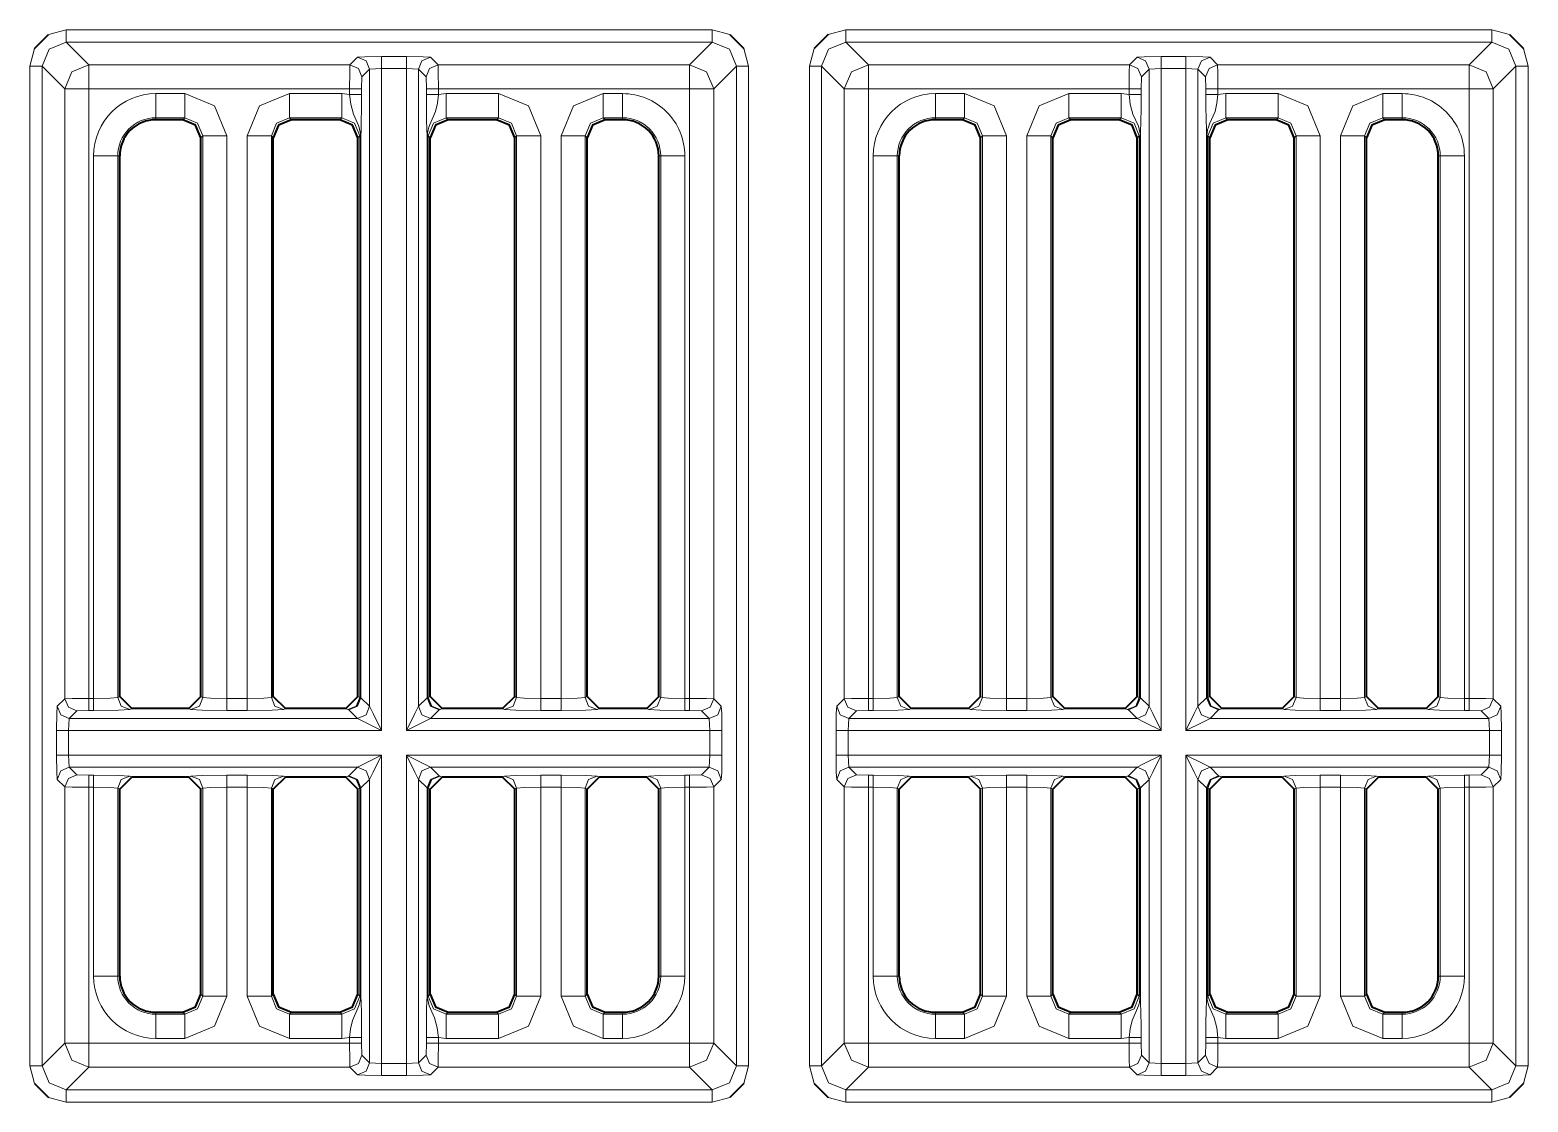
# Model space of a CAD drawing. Header units: millimetres. Extents: x 0 to 2941, y -405 to 1422.
# Drawn here: x 451.8 to 513.9, y 520.5 to 564.9 of the extents above; entities that cross this region are included whole.
import ezdxf

# ---------------------------------------------------------------- set-up
doc = ezdxf.new("R2010")
doc.units = ezdxf.units.MM
doc.layers.add('FINE', color=9, linetype='Continuous')
doc.layers.add('OUTLINE', color=7, linetype='Continuous')

msp = doc.modelspace()

# ---------------------------------------------------------------- linework, layer by layer
at = {"layer": 'FINE', "lineweight": 9}
for p, q in [((452.552, 564.739), (453.279, 564.927)), ((453.279, 564.927), (480.054, 564.927)), ((480.054, 564.927), (480.781, 564.739)), ((484.852, 564.739), (485.579, 564.927)), ((485.579, 564.927), (512.354, 564.927)), ((512.354, 564.927), (513.081, 564.739)), ((453.279, 564.427), (454.223, 563.484)), ((480.054, 564.427), (453.279, 564.427)), ((479.11, 563.484), (480.054, 564.427)), ((451.78, 563.428), (451.968, 564.155)), ((465.036, 563.484), (465.351, 563.799)), ((466.351, 563.824), (467.376, 563.824)), ((497.336, 563.484), (497.651, 563.799)), ((498.651, 563.824), (499.676, 563.824)), ((513.665, 564.155), (513.853, 563.428)), ((451.78, 522.003), (451.78, 563.428)), ((452.28, 563.428), (452.28, 522.003)), ((453.223, 562.484), (452.28, 563.428)), ((454.223, 563.484), (465.036, 563.484)), ((465.851, 563.299), (465.536, 562.984)), ((466.351, 563.325), (465.851, 563.299)), ((465.851, 563.299), (465.851, 536.901)), ((466.351, 535.901), (466.351, 563.325)), ((467.376, 563.325), (466.351, 563.325)), ((467.376, 563.325), (467.376, 535.901)), ((467.876, 563.299), (467.376, 563.325)), ((467.876, 536.901), (467.876, 563.299)), ((468.192, 562.984), (467.876, 563.299)), ((481.054, 563.428), (480.11, 562.484)), ((481.054, 522.003), (481.054, 563.428)), ((485.523, 562.484), (484.579, 563.428)), ((484.579, 563.428), (484.579, 522.003)), ((486.523, 563.484), (497.336, 563.484)), ((498.651, 563.325), (498.151, 563.299)), ((498.151, 563.299), (498.151, 536.901)), ((498.651, 535.901), (498.651, 563.325)), ((499.676, 563.325), (498.651, 563.325)), ((499.676, 563.325), (499.676, 535.901)), ((500.176, 563.299), (499.676, 563.325)), ((500.176, 536.901), (500.176, 563.299)), ((500.491, 562.984), (500.176, 563.299)), ((513.354, 563.428), (512.41, 562.484)), ((513.354, 522.003), (513.354, 563.428)), ((513.853, 563.428), (513.853, 522.003)), ((453.223, 537.216), (453.223, 562.484)), ((454.223, 562.484), (454.223, 537.229)), ((465.536, 562.984), (465.523, 562.484)), ((465.523, 562.484), (465.523, 562.258)), ((468.204, 562.484), (468.192, 562.984)), ((468.204, 562.258), (468.204, 562.484)), ((468.704, 562.484), (468.704, 562.258)), ((479.11, 562.484), (468.704, 562.484)), ((479.11, 537.229), (479.11, 562.484)), ((480.11, 562.484), (480.11, 537.216)), ((485.523, 537.216), (485.523, 562.484)), ((500.504, 562.484), (500.491, 562.984)), ((500.504, 562.258), (500.504, 562.484)), ((501.004, 562.484), (501.004, 562.258)), ((511.41, 562.484), (501.004, 562.484)), ((511.41, 537.229), (511.41, 562.484)), ((512.41, 562.484), (512.41, 537.216)), ((456.998, 562.289), (458.196, 562.289)), ((462.531, 562.289), (464.696, 562.289)), ((464.696, 562.289), (465.023, 562.258)), ((468.704, 562.258), (469.031, 562.289)), ((469.031, 562.289), (471.196, 562.289)), ((475.531, 562.289), (476.335, 562.289)), ((489.299, 562.289), (490.496, 562.289)), ((494.831, 562.289), (496.996, 562.289)), ((496.996, 562.289), (497.323, 562.258)), ((501.004, 562.258), (501.331, 562.289)), ((501.331, 562.289), (503.496, 562.289)), ((507.831, 562.289), (508.635, 562.289)), ((458.196, 561.29), (456.998, 561.29)), ((456.998, 561.29), (456.998, 561.209)), ((458.115, 561.209), (458.196, 561.29)), ((462.531, 561.29), (462.612, 561.209)), ((464.696, 561.29), (462.531, 561.29)), ((464.615, 561.209), (464.696, 561.29)), ((469.031, 561.29), (469.113, 561.209)), ((471.196, 561.29), (469.031, 561.29)), ((471.115, 561.209), (471.196, 561.29)), ((475.531, 561.29), (475.613, 561.209)), ((476.335, 561.29), (475.531, 561.29)), ((476.335, 561.209), (476.335, 561.29)), ((490.496, 561.29), (489.299, 561.29)), ((489.299, 561.29), (489.299, 561.209)), ((490.415, 561.209), (490.496, 561.29)), ((496.996, 561.29), (494.831, 561.29)), ((494.831, 561.29), (494.913, 561.209)), ((496.915, 561.209), (496.996, 561.29)), ((503.496, 561.29), (501.331, 561.29)), ((501.331, 561.29), (501.412, 561.209)), ((503.415, 561.209), (503.496, 561.29)), ((508.635, 561.29), (507.831, 561.29)), ((507.831, 561.29), (507.913, 561.209)), ((508.635, 561.209), (508.635, 561.29)), ((458.945, 560.541), (458.864, 560.46)), ((458.945, 537.266), (458.945, 560.541)), ((460.784, 537.229), (460.784, 560.541)), ((461.864, 560.46), (461.782, 560.541)), ((465.445, 560.541), (465.364, 560.46)), ((465.445, 537.266), (465.445, 560.541)), ((465.477, 537.258), (465.477, 560.541)), ((468.233, 537.258), (468.233, 560.541)), ((468.25, 560.541), (468.25, 537.258)), ((468.282, 560.541), (468.282, 537.266)), ((468.364, 560.46), (468.282, 560.541)), ((471.945, 560.541), (471.864, 560.46)), ((471.945, 537.266), (471.945, 560.541)), ((472.943, 560.541), (472.943, 537.229)), ((473.784, 537.229), (473.784, 560.541)), ((474.782, 560.541), (474.782, 537.266)), ((474.864, 560.46), (474.782, 560.541)), ((491.245, 560.541), (491.164, 560.46)), ((491.245, 537.266), (491.245, 560.541)), ((493.084, 537.229), (493.084, 560.541)), ((494.163, 560.46), (494.082, 560.541)), ((497.745, 560.541), (497.664, 560.46)), ((497.745, 537.266), (497.745, 560.541)), ((497.777, 537.258), (497.777, 560.541)), ((497.794, 560.541), (497.794, 537.258)), ((500.534, 537.258), (500.534, 560.541)), ((500.55, 560.541), (500.55, 537.258)), ((500.582, 560.541), (500.582, 537.266)), ((500.663, 560.46), (500.582, 560.541)), ((504.245, 560.541), (504.164, 560.46)), ((504.245, 537.266), (504.245, 560.541)), ((505.244, 560.541), (505.244, 537.229)), ((506.084, 537.229), (506.084, 560.541)), ((507.082, 560.541), (507.082, 537.266)), ((507.164, 560.46), (507.082, 560.541)), ((455.498, 559.708), (455.417, 559.708)), ((478.915, 559.708), (478.915, 537.229)), ((487.799, 559.708), (487.717, 559.708)), ((510.216, 559.708), (510.135, 559.708)), ((510.216, 537.266), (510.216, 559.708)), ((511.215, 559.708), (511.215, 537.229)), ((452.908, 536.901), (453.223, 537.216)), ((458.864, 537.307), (458.945, 537.266)), ((465.364, 537.307), (465.445, 537.266)), ((465.445, 537.266), (465.477, 537.258)), ((467.876, 536.901), (468.233, 537.258)), ((468.25, 537.258), (468.282, 537.266)), ((468.282, 537.266), (468.364, 537.307)), ((471.864, 537.307), (471.945, 537.266)), ((472.943, 537.229), (473.784, 537.229)), ((474.782, 537.266), (474.864, 537.307)), ((478.915, 537.229), (479.11, 537.229)), ((480.11, 537.216), (480.425, 536.901)), ((485.208, 536.901), (485.523, 537.216)), ((491.164, 537.307), (491.245, 537.266)), ((497.664, 537.307), (497.745, 537.266)), ((497.745, 537.266), (497.777, 537.258)), ((497.794, 537.258), (498.151, 536.901)), ((500.176, 536.901), (500.534, 537.258)), ((500.55, 537.258), (500.582, 537.266)), ((500.582, 537.266), (500.663, 537.307)), ((504.164, 537.307), (504.245, 537.266)), ((505.244, 537.229), (506.084, 537.229)), ((507.082, 537.266), (507.164, 537.307)), ((510.135, 537.307), (510.216, 537.266)), ((511.215, 537.229), (511.41, 537.229)), ((453.408, 536.401), (453.382, 535.901)), ((453.723, 536.716), (453.408, 536.401)), ((454.223, 536.729), (453.723, 536.716)), ((454.419, 536.729), (454.223, 536.729)), ((455.999, 536.807), (455.916, 536.766)), ((458.446, 536.766), (458.364, 536.807)), ((460.784, 536.729), (459.943, 536.729)), ((462.364, 536.807), (462.282, 536.766)), ((464.946, 536.766), (464.863, 536.807)), ((464.994, 536.758), (464.946, 536.766)), ((468.782, 536.766), (468.733, 536.758)), ((468.864, 536.807), (468.782, 536.766)), ((471.446, 536.766), (471.364, 536.807)), ((473.784, 536.729), (472.943, 536.729)), ((475.364, 536.807), (475.282, 536.766)), ((477.417, 536.766), (477.335, 536.807)), ((479.11, 536.729), (478.915, 536.729)), ((479.61, 536.716), (479.11, 536.729)), ((479.951, 535.901), (479.925, 536.401)), ((485.708, 536.401), (485.682, 535.901)), ((486.023, 536.716), (485.708, 536.401)), ((485.708, 536.401), (497.651, 536.401)), ((488.298, 536.807), (488.216, 536.766)), ((490.746, 536.766), (490.663, 536.807)), ((493.084, 536.729), (492.244, 536.729)), ((497.245, 536.766), (497.164, 536.807)), ((497.294, 536.758), (497.245, 536.766)), ((497.651, 536.401), (497.294, 536.758)), ((501.081, 536.766), (501.033, 536.758)), ((501.164, 536.807), (501.081, 536.766)), ((503.746, 536.766), (503.664, 536.807)), ((506.084, 536.729), (505.244, 536.729)), ((507.664, 536.807), (507.581, 536.766)), ((509.717, 536.766), (509.635, 536.807)), ((511.41, 536.729), (511.215, 536.729)), ((511.91, 536.716), (511.41, 536.729)), ((512.251, 535.901), (512.225, 536.401)), ((452.883, 534.875), (452.883, 535.901)), ((453.382, 535.901), (453.382, 534.875)), ((466.351, 535.901), (453.382, 535.901)), ((480.451, 535.901), (480.451, 534.875)), ((498.651, 535.901), (485.682, 535.901)), ((485.682, 535.901), (485.682, 534.875)), ((512.251, 535.901), (499.676, 535.901)), ((512.251, 534.875), (512.251, 535.901)), ((512.751, 535.901), (512.751, 534.875)), ((453.382, 534.875), (466.351, 534.875)), ((453.382, 534.875), (453.408, 534.375)), ((466.351, 522.106), (466.351, 534.875)), ((467.376, 534.875), (479.951, 534.875)), ((479.925, 534.375), (479.951, 534.875)), ((485.682, 534.875), (498.651, 534.875)), ((485.682, 534.875), (485.708, 534.375)), ((498.651, 522.106), (498.651, 534.875)), ((499.676, 534.875), (512.251, 534.875)), ((499.676, 534.875), (499.676, 522.106)), ((512.225, 534.375), (512.251, 534.875)), ((453.408, 534.375), (453.723, 534.06)), ((465.351, 534.375), (453.408, 534.375)), ((453.723, 534.06), (454.223, 534.047)), ((454.223, 534.047), (454.419, 534.047)), ((455.916, 534.01), (455.999, 533.969)), ((458.364, 533.969), (458.446, 534.01)), ((459.943, 534.047), (460.784, 534.047)), ((462.282, 534.01), (462.364, 533.969)), ((464.863, 533.969), (464.946, 534.01)), ((465.851, 533.875), (465.851, 522.132)), ((468.233, 533.518), (467.876, 533.875)), ((467.876, 522.132), (467.876, 533.875)), ((468.376, 534.375), (468.733, 534.018)), ((468.733, 534.018), (468.782, 534.01)), ((468.782, 534.01), (468.864, 533.969)), ((471.364, 533.969), (471.446, 534.01)), ((472.943, 534.047), (473.784, 534.047)), ((475.282, 534.01), (475.364, 533.969)), ((477.335, 533.969), (477.417, 534.01)), ((478.915, 534.047), (479.11, 534.047)), ((479.11, 534.047), (479.61, 534.06)), ((485.523, 533.56), (485.208, 533.875)), ((485.708, 534.375), (486.023, 534.06)), ((497.651, 534.375), (485.708, 534.375)), ((486.023, 534.06), (486.523, 534.047)), ((486.523, 534.047), (486.719, 534.047)), ((488.216, 534.01), (488.298, 533.969)), ((490.663, 533.969), (490.746, 534.01)), ((494.581, 534.01), (494.664, 533.969)), ((497.164, 533.969), (497.245, 534.01)), ((497.245, 534.01), (497.294, 534.018)), ((497.294, 534.018), (497.651, 534.375)), ((498.151, 533.875), (497.794, 533.518)), ((498.151, 533.875), (498.151, 522.132)), ((500.534, 533.518), (500.176, 533.875)), ((500.176, 522.132), (500.176, 533.875)), ((500.676, 534.375), (501.033, 534.018)), ((501.033, 534.018), (501.081, 534.01)), ((501.081, 534.01), (501.164, 533.969)), ((503.664, 533.969), (503.746, 534.01)), ((505.244, 534.047), (506.084, 534.047)), ((507.581, 534.01), (507.664, 533.969)), ((509.635, 533.969), (509.717, 534.01)), ((511.215, 534.047), (511.41, 534.047)), ((511.41, 534.047), (511.91, 534.06)), ((512.725, 533.875), (512.41, 533.56)), ((454.419, 533.548), (454.223, 533.548)), ((454.223, 533.548), (454.223, 522.947)), ((454.419, 525.722), (454.419, 533.548)), ((455.498, 533.47), (455.417, 533.51)), ((455.417, 533.51), (455.417, 525.722)), ((459.943, 533.548), (459.943, 524.89)), ((460.784, 533.548), (459.943, 533.548)), ((460.784, 524.89), (460.784, 533.548)), ((461.864, 533.47), (461.782, 533.51)), ((461.782, 533.51), (461.782, 524.89)), ((465.445, 533.51), (465.364, 533.47)), ((465.477, 533.518), (465.445, 533.51)), ((465.445, 524.89), (465.445, 533.51)), ((465.477, 524.89), (465.477, 533.518)), ((468.233, 524.89), (468.233, 533.518)), ((468.25, 533.518), (468.25, 524.89)), ((468.282, 533.51), (468.25, 533.518)), ((468.364, 533.47), (468.282, 533.51)), ((468.282, 533.51), (468.282, 524.89)), ((471.945, 533.51), (471.864, 533.47)), ((471.945, 524.89), (471.945, 533.51)), ((472.943, 533.548), (472.943, 524.89)), ((474.864, 533.47), (474.782, 533.51)), ((474.782, 533.51), (474.782, 524.89)), ((478.915, 533.548), (478.915, 525.722)), ((479.11, 533.548), (478.915, 533.548)), ((479.11, 522.947), (479.11, 533.548)), ((485.523, 522.947), (485.523, 533.56)), ((487.799, 533.47), (487.717, 533.51)), ((487.717, 533.51), (487.717, 525.722)), ((491.245, 533.51), (491.164, 533.47)), ((491.245, 524.89), (491.245, 533.51)), ((493.084, 524.89), (493.084, 533.548)), ((494.163, 533.47), (494.082, 533.51)), ((494.082, 533.51), (494.082, 524.89)), ((497.745, 533.51), (497.664, 533.47)), ((497.777, 533.518), (497.745, 533.51)), ((497.745, 524.89), (497.745, 533.51)), ((497.777, 524.89), (497.777, 533.518)), ((497.794, 533.518), (497.794, 524.89)), ((500.534, 524.89), (500.534, 533.518)), ((500.55, 533.518), (500.55, 524.89)), ((500.582, 533.51), (500.55, 533.518)), ((500.663, 533.47), (500.582, 533.51)), ((500.582, 533.51), (500.582, 524.89)), ((504.245, 533.51), (504.164, 533.47)), ((504.245, 524.89), (504.245, 533.51)), ((505.244, 533.548), (505.244, 524.89)), ((507.164, 533.47), (507.082, 533.51)), ((507.082, 533.51), (507.082, 524.89)), ((510.216, 533.51), (510.135, 533.47)), ((510.216, 525.722), (510.216, 533.51)), ((512.41, 533.56), (512.41, 522.947)), ((455.417, 525.722), (455.498, 525.722)), ((477.835, 525.722), (477.916, 525.722)), ((487.717, 525.722), (487.799, 525.722)), ((510.135, 525.722), (510.216, 525.722)), ((458.864, 524.971), (458.945, 524.89)), ((461.782, 524.89), (461.864, 524.971)), ((465.364, 524.971), (465.445, 524.89)), ((468.282, 524.89), (468.364, 524.971)), ((471.864, 524.971), (471.945, 524.89)), ((474.782, 524.89), (474.864, 524.971)), ((491.164, 524.971), (491.245, 524.89)), ((494.082, 524.89), (494.163, 524.971)), ((497.664, 524.971), (497.745, 524.89)), ((500.582, 524.89), (500.663, 524.971)), ((504.164, 524.971), (504.245, 524.89)), ((507.082, 524.89), (507.164, 524.971)), ((456.998, 524.222), (456.998, 524.141)), ((456.998, 524.141), (458.196, 524.141)), ((458.196, 524.141), (458.115, 524.222)), ((462.612, 524.222), (462.531, 524.141)), ((462.531, 524.141), (464.696, 524.141)), ((464.696, 524.141), (464.615, 524.222)), ((469.113, 524.222), (469.031, 524.141)), ((469.031, 524.141), (471.196, 524.141)), ((471.196, 524.141), (471.115, 524.222)), ((475.613, 524.222), (475.531, 524.141)), ((475.531, 524.141), (476.335, 524.141)), ((476.335, 524.141), (476.335, 524.222)), ((489.299, 524.222), (489.299, 524.141)), ((489.299, 524.141), (490.496, 524.141)), ((490.496, 524.141), (490.415, 524.222)), ((494.913, 524.222), (494.831, 524.141)), ((494.831, 524.141), (496.996, 524.141)), ((496.996, 524.141), (496.915, 524.222)), ((501.412, 524.222), (501.331, 524.141)), ((501.331, 524.141), (503.496, 524.141)), ((503.496, 524.141), (503.415, 524.222)), ((507.913, 524.222), (507.831, 524.141)), ((507.831, 524.141), (508.635, 524.141)), ((508.635, 524.141), (508.635, 524.222)), ((452.28, 522.003), (453.223, 522.947)), ((454.223, 522.947), (465.023, 522.947)), ((458.196, 523.142), (456.998, 523.142)), ((464.696, 523.142), (462.531, 523.142)), ((465.023, 523.173), (464.696, 523.142)), ((465.023, 522.947), (465.023, 523.173)), ((465.523, 523.173), (465.523, 522.947)), ((465.523, 522.947), (465.536, 522.447)), ((468.204, 522.947), (468.204, 523.173)), ((468.704, 523.173), (468.704, 522.947)), ((469.031, 523.142), (468.704, 523.173)), ((468.704, 522.947), (479.11, 522.947)), ((471.196, 523.142), (469.031, 523.142)), ((476.335, 523.142), (475.531, 523.142)), ((480.11, 522.947), (481.054, 522.003)), ((484.579, 522.003), (485.523, 522.947)), ((486.523, 522.947), (497.323, 522.947)), ((490.496, 523.142), (489.299, 523.142)), ((496.996, 523.142), (494.831, 523.142)), ((497.323, 523.173), (496.996, 523.142)), ((497.323, 522.947), (497.323, 523.173)), ((497.823, 523.173), (497.823, 522.947)), ((497.823, 522.947), (497.835, 522.447)), ((500.491, 522.447), (500.504, 522.947)), ((500.504, 522.947), (500.504, 523.173)), ((501.331, 523.142), (501.004, 523.173)), ((503.496, 523.142), (501.331, 523.142)), ((508.635, 523.142), (507.831, 523.142)), ((512.41, 522.947), (513.354, 522.003)), ((465.536, 522.447), (465.851, 522.132)), ((465.851, 522.132), (466.351, 522.106)), ((466.351, 522.106), (467.376, 522.106)), ((467.376, 522.106), (467.876, 522.132)), ((497.835, 522.447), (498.151, 522.132)), ((498.151, 522.132), (498.651, 522.106)), ((498.651, 522.106), (499.676, 522.106)), ((499.676, 522.106), (500.176, 522.132)), ((500.176, 522.132), (500.491, 522.447)), ((451.968, 521.276), (451.78, 522.003)), ((454.223, 521.947), (453.279, 521.003)), ((465.036, 521.947), (454.223, 521.947)), ((465.351, 521.632), (465.036, 521.947)), ((467.376, 521.606), (466.351, 521.606)), ((484.268, 521.276), (484.08, 522.003)), ((497.651, 521.632), (497.336, 521.947)), ((499.676, 521.606), (498.651, 521.606)), ((500.991, 521.947), (500.676, 521.632)), ((511.41, 521.947), (500.991, 521.947)), ((512.354, 521.003), (511.41, 521.947)), ((513.853, 522.003), (513.665, 521.276)), ((453.279, 521.003), (480.054, 521.003)), ((485.579, 521.003), (512.354, 521.003)), ((453.279, 520.504), (452.552, 520.691)), ((480.054, 520.504), (453.279, 520.504)), ((480.781, 520.691), (480.054, 520.504)), ((485.579, 520.504), (484.852, 520.691)), ((512.354, 520.504), (485.579, 520.504)), ((513.081, 520.691), (512.354, 520.504))]:
    msp.add_line(p, q, dxfattribs=at)
for points in [[(453.279, 564.427), (453.279, 564.578), (453.279, 564.927)], [(480.054, 564.427), (480.054, 564.578), (480.054, 564.927)], [(485.579, 564.427), (485.579, 564.578), (485.579, 564.927)], [(512.354, 564.427), (512.354, 564.578), (512.354, 564.927)], [(453.279, 564.427), (452.572, 564.135), (452.28, 563.428)], [(481.054, 563.428), (480.761, 564.135), (480.054, 564.427)], [(485.579, 564.427), (484.872, 564.135), (484.579, 563.428)], [(500.676, 563.799), (500.991, 563.484), (511.41, 563.484), (512.354, 564.427), (485.579, 564.427), (486.523, 563.484)], [(513.354, 563.428), (513.061, 564.135), (512.354, 564.427)], [(465.351, 563.799), (465.653, 563.817), (466.351, 563.824)], [(465.851, 563.299), (465.704, 563.652), (465.351, 563.799)], [(466.351, 563.325), (466.351, 563.673), (466.351, 563.824)], [(467.376, 563.325), (467.376, 563.673), (467.376, 563.824)], [(467.376, 563.824), (468.074, 563.817), (468.376, 563.799)], [(467.876, 563.299), (468.023, 563.652), (468.376, 563.799)], [(468.376, 563.799), (468.691, 563.484), (479.11, 563.484)], [(481.366, 564.155), (481.553, 563.428), (481.553, 522.003), (481.366, 521.276)], [(484.08, 522.003), (484.08, 563.428), (484.268, 564.155)], [(497.651, 563.799), (497.953, 563.817), (498.651, 563.824)], [(498.151, 563.299), (498.004, 563.652), (497.651, 563.799)], [(498.651, 563.325), (498.651, 563.673), (498.651, 563.824)], [(499.676, 563.325), (499.676, 563.673), (499.676, 563.824)], [(499.676, 563.824), (500.374, 563.817), (500.676, 563.799)], [(500.176, 563.299), (500.323, 563.652), (500.676, 563.799)], [(451.78, 563.428), (452.129, 563.428), (452.28, 563.428)], [(453.223, 562.484), (453.516, 563.191), (454.223, 563.484)], [(454.223, 563.484), (454.223, 563.182), (454.223, 562.484)], [(465.023, 562.484), (465.027, 563.182), (465.036, 563.484)], [(465.536, 562.984), (465.389, 563.337), (465.036, 563.484)], [(468.192, 562.984), (468.338, 563.337), (468.691, 563.484)], [(468.691, 563.484), (468.7, 563.182), (468.704, 562.484)], [(479.11, 563.484), (479.11, 563.182), (479.11, 562.484)], [(479.11, 563.484), (479.817, 563.191), (480.11, 562.484)], [(481.054, 563.428), (481.205, 563.428), (481.553, 563.428)], [(484.08, 563.428), (484.429, 563.428), (484.579, 563.428)], [(485.523, 562.484), (485.816, 563.191), (486.523, 563.484)], [(486.523, 563.484), (486.523, 563.182), (486.523, 562.484)], [(497.323, 562.484), (497.327, 563.182), (497.336, 563.484)], [(497.835, 562.984), (497.689, 563.337), (497.336, 563.484)], [(498.151, 563.299), (497.835, 562.984), (497.823, 562.484), (497.823, 562.258)], [(500.491, 562.984), (500.638, 563.337), (500.991, 563.484)], [(500.991, 563.484), (501, 563.182), (501.004, 562.484)], [(511.41, 563.484), (511.41, 563.182), (511.41, 562.484)], [(511.41, 563.484), (512.117, 563.191), (512.41, 562.484)], [(513.354, 563.428), (513.504, 563.428), (513.853, 563.428)], [(453.223, 562.484), (453.525, 562.484), (454.223, 562.484)], [(465.023, 562.258), (465.023, 562.484), (454.223, 562.484)], [(465.523, 562.484), (465.372, 562.484), (465.023, 562.484)], [(468.204, 562.484), (468.355, 562.484), (468.704, 562.484)], [(479.11, 562.484), (479.808, 562.484), (480.11, 562.484)], [(485.523, 562.484), (485.825, 562.484), (486.523, 562.484)], [(497.323, 562.258), (497.323, 562.484), (486.523, 562.484), (486.523, 537.229)], [(497.823, 562.484), (497.672, 562.484), (497.323, 562.484)], [(500.504, 562.484), (500.655, 562.484), (501.004, 562.484)], [(511.41, 562.484), (512.108, 562.484), (512.41, 562.484)], [(456.998, 562.289), (456.998, 561.6), (456.998, 561.29)], [(458.196, 562.289), (458.196, 561.6), (458.196, 561.29)], [(458.196, 562.289), (459.432, 561.777), (459.943, 560.541)], [(460.784, 560.541), (461.295, 561.777), (462.531, 562.289)], [(462.531, 562.289), (462.531, 561.6), (462.531, 561.29)], [(464.696, 562.289), (464.696, 561.6), (464.696, 561.29)], [(465.523, 562.258), (465.372, 562.258), (465.023, 562.258)], [(465.477, 560.541), (465.475, 560.611), (465.466, 560.698), (465.406, 560.937), (465.184, 561.437), (465.073, 561.851), (465.023, 562.258)], [(465.523, 562.258), (465.52, 561.666), (465.51, 561.118), (465.497, 560.71), (465.494, 560.602), (465.494, 560.568), (465.494, 560.541)], [(468.204, 562.258), (468.355, 562.258), (468.704, 562.258)], [(468.233, 560.541), (468.233, 560.554), (468.233, 560.581), (468.232, 560.64), (468.23, 560.689), (468.228, 560.763), (468.214, 561.257), (468.207, 561.727), (468.204, 562.258)], [(468.704, 562.258), (468.661, 561.894), (468.583, 561.551), (468.358, 561.033), (468.307, 560.896), (468.278, 560.789), (468.255, 560.644), (468.251, 560.574), (468.25, 560.541)], [(469.031, 562.289), (469.031, 561.6), (469.031, 561.29)], [(471.196, 562.289), (471.196, 561.6), (471.196, 561.29)], [(471.196, 562.289), (472.432, 561.777), (472.943, 560.541)], [(473.784, 560.541), (474.295, 561.777), (475.531, 562.289)], [(475.531, 561.29), (475.531, 561.6), (475.531, 562.289)], [(476.335, 561.29), (476.335, 561.6), (476.335, 562.289)], [(489.299, 561.29), (489.299, 561.6), (489.299, 562.289)], [(490.496, 562.289), (490.496, 561.6), (490.496, 561.29)], [(490.496, 562.289), (491.732, 561.777), (492.244, 560.541)], [(493.084, 560.541), (493.595, 561.777), (494.831, 562.289)], [(494.831, 561.29), (494.831, 561.6), (494.831, 562.289)], [(496.996, 561.29), (496.996, 561.6), (496.996, 562.289)], [(497.823, 562.258), (497.672, 562.258), (497.323, 562.258)], [(497.777, 560.541), (497.775, 560.611), (497.766, 560.698), (497.706, 560.937), (497.484, 561.437), (497.373, 561.851), (497.323, 562.258)], [(497.823, 562.258), (497.82, 561.666), (497.811, 561.118), (497.798, 560.71), (497.794, 560.602), (497.794, 560.568), (497.794, 560.541)], [(500.504, 562.258), (500.655, 562.258), (501.004, 562.258)], [(500.534, 560.541), (500.534, 560.554), (500.533, 560.581), (500.532, 560.64), (500.53, 560.689), (500.528, 560.763), (500.513, 561.257), (500.507, 561.727), (500.504, 562.258)], [(501.004, 562.258), (500.961, 561.894), (500.883, 561.551), (500.658, 561.033), (500.607, 560.896), (500.578, 560.789), (500.555, 560.644), (500.551, 560.574), (500.55, 560.541)], [(501.331, 561.29), (501.331, 561.6), (501.331, 562.289)], [(503.496, 561.29), (503.496, 561.6), (503.496, 562.289)], [(503.496, 562.289), (504.732, 561.777), (505.244, 560.541)], [(506.084, 560.541), (506.595, 561.777), (507.831, 562.289)], [(507.831, 561.29), (507.831, 561.6), (507.831, 562.289)], [(508.635, 561.29), (508.635, 561.6), (508.635, 562.289)], [(458.945, 560.541), (458.727, 561.072), (458.196, 561.29)], [(462.531, 561.29), (462, 561.072), (461.782, 560.541)], [(465.445, 560.541), (465.227, 561.072), (464.696, 561.29)], [(469.031, 561.29), (468.5, 561.072), (468.282, 560.541)], [(471.945, 560.541), (471.727, 561.072), (471.196, 561.29)], [(475.531, 561.29), (475, 561.072), (474.782, 560.541)], [(491.245, 560.541), (491.027, 561.072), (490.496, 561.29)], [(494.831, 561.29), (494.3, 561.072), (494.082, 560.541)], [(497.745, 560.541), (497.527, 561.072), (496.996, 561.29)], [(501.331, 561.29), (500.8, 561.072), (500.582, 560.541)], [(504.245, 560.541), (504.027, 561.072), (503.496, 561.29)], [(507.831, 561.29), (507.3, 561.072), (507.082, 560.541)], [(459.943, 560.541), (459.255, 560.541), (458.945, 560.541)], [(459.943, 560.541), (459.943, 537.229), (460.784, 537.229)], [(461.782, 560.541), (461.472, 560.541), (460.784, 560.541)], [(461.782, 560.541), (461.782, 537.266), (461.864, 537.307)], [(465.477, 560.541), (465.456, 560.541), (465.445, 560.541)], [(465.494, 560.541), (465.489, 560.541), (465.477, 560.541)], [(465.494, 560.541), (465.494, 537.258), (465.851, 536.901)], [(468.233, 560.541), (468.238, 560.541), (468.25, 560.541)], [(468.282, 560.541), (468.271, 560.541), (468.25, 560.541)], [(472.943, 560.541), (472.255, 560.541), (471.945, 560.541)], [(474.782, 560.541), (474.472, 560.541), (473.784, 560.541)], [(492.244, 560.541), (491.555, 560.541), (491.245, 560.541)], [(492.244, 560.541), (492.244, 537.229), (493.084, 537.229)], [(494.082, 560.541), (493.772, 560.541), (493.084, 560.541)], [(494.082, 560.541), (494.082, 537.266), (494.163, 537.307)], [(497.777, 560.541), (497.756, 560.541), (497.745, 560.541)], [(497.794, 560.541), (497.789, 560.541), (497.777, 560.541)], [(500.534, 560.541), (500.538, 560.541), (500.55, 560.541)], [(500.582, 560.541), (500.572, 560.541), (500.55, 560.541)], [(505.244, 560.541), (504.555, 560.541), (504.245, 560.541)], [(506.084, 560.541), (506.772, 560.541), (507.082, 560.541)], [(454.223, 537.229), (454.419, 537.229), (454.419, 559.708)], [(455.417, 559.708), (455.107, 559.708), (454.419, 559.708)], [(455.417, 559.708), (455.417, 537.266), (455.498, 537.307)], [(477.835, 537.307), (477.916, 537.266), (477.916, 559.708), (477.835, 559.708)], [(477.916, 559.708), (478.226, 559.708), (478.915, 559.708)], [(486.523, 537.229), (486.719, 537.229), (486.719, 559.708)], [(487.717, 559.708), (487.407, 559.708), (486.719, 559.708)], [(487.717, 559.708), (487.717, 537.266), (487.799, 537.307)], [(510.216, 559.708), (510.526, 559.708), (511.215, 559.708)], [(453.223, 537.216), (453.525, 537.225), (454.223, 537.229)], [(453.723, 536.716), (453.37, 536.863), (453.223, 537.216)], [(454.223, 536.729), (454.223, 536.88), (454.223, 537.229)], [(454.419, 537.229), (455.107, 537.239), (455.417, 537.266)], [(454.419, 536.729), (454.419, 536.88), (454.419, 537.229)], [(455.916, 536.766), (455.564, 536.913), (455.417, 537.266)], [(458.446, 536.766), (458.798, 536.913), (458.945, 537.266)], [(458.945, 537.266), (459.255, 537.239), (459.943, 537.229)], [(459.943, 536.729), (459.943, 536.88), (459.943, 537.229)], [(460.784, 537.229), (461.472, 537.239), (461.782, 537.266)], [(460.784, 536.729), (460.784, 536.88), (460.784, 537.229)], [(462.282, 536.766), (461.929, 536.913), (461.782, 537.266)], [(464.946, 536.766), (465.298, 536.913), (465.445, 537.266)], [(464.994, 536.758), (465.347, 536.905), (465.494, 537.258)], [(464.994, 536.758), (465.334, 536.906), (465.477, 537.258)], [(465.477, 537.258), (465.489, 537.258), (465.494, 537.258)], [(468.233, 537.258), (468.38, 536.905), (468.733, 536.758)], [(468.233, 537.258), (468.238, 537.258), (468.25, 537.258)], [(468.25, 537.258), (468.393, 536.906), (468.733, 536.758)], [(468.282, 537.266), (468.429, 536.913), (468.782, 536.766)], [(471.446, 536.766), (471.798, 536.913), (471.945, 537.266)], [(471.945, 537.266), (472.255, 537.239), (472.943, 537.229)], [(472.943, 536.729), (472.943, 536.88), (472.943, 537.229)], [(473.784, 537.229), (474.472, 537.239), (474.782, 537.266)], [(473.784, 536.729), (473.784, 536.88), (473.784, 537.229)], [(475.282, 536.766), (474.929, 536.913), (474.782, 537.266)], [(477.916, 537.266), (477.769, 536.913), (477.417, 536.766)], [(477.916, 537.266), (478.226, 537.239), (478.915, 537.229)], [(478.915, 537.229), (478.915, 536.88), (478.915, 536.729)], [(479.11, 537.229), (479.11, 536.88), (479.11, 536.729)], [(479.11, 537.229), (479.808, 537.225), (480.11, 537.216)], [(480.11, 537.216), (479.963, 536.863), (479.61, 536.716)], [(485.523, 537.216), (485.825, 537.225), (486.523, 537.229)], [(486.023, 536.716), (485.67, 536.863), (485.523, 537.216)], [(486.523, 536.729), (486.523, 536.88), (486.523, 537.229)], [(486.719, 537.229), (487.407, 537.239), (487.717, 537.266)], [(486.719, 536.729), (486.719, 536.88), (486.719, 537.229)], [(488.216, 536.766), (487.864, 536.913), (487.717, 537.266)], [(490.746, 536.766), (491.098, 536.913), (491.245, 537.266)], [(491.245, 537.266), (491.555, 537.239), (492.244, 537.229)], [(492.244, 536.729), (492.244, 536.88), (492.244, 537.229)], [(493.084, 537.229), (493.772, 537.239), (494.082, 537.266)], [(493.084, 536.729), (493.084, 536.88), (493.084, 537.229)], [(494.581, 536.766), (494.229, 536.913), (494.082, 537.266)], [(497.245, 536.766), (497.598, 536.913), (497.745, 537.266)], [(497.294, 536.758), (497.647, 536.905), (497.794, 537.258)], [(497.294, 536.758), (497.634, 536.906), (497.777, 537.258)], [(497.777, 537.258), (497.789, 537.258), (497.794, 537.258)], [(500.534, 537.258), (500.68, 536.905), (501.033, 536.758)], [(500.534, 537.258), (500.538, 537.258), (500.55, 537.258)], [(500.55, 537.258), (500.693, 536.906), (501.033, 536.758)], [(500.582, 537.266), (500.729, 536.913), (501.081, 536.766)], [(503.746, 536.766), (504.098, 536.913), (504.245, 537.266)], [(504.245, 537.266), (504.555, 537.239), (505.244, 537.229)], [(505.244, 536.729), (505.244, 536.88), (505.244, 537.229)], [(506.084, 537.229), (506.772, 537.239), (507.082, 537.266)], [(506.084, 536.729), (506.084, 536.88), (506.084, 537.229)], [(507.581, 536.766), (507.229, 536.913), (507.082, 537.266)], [(510.216, 537.266), (510.07, 536.913), (509.717, 536.766)], [(510.216, 537.266), (510.526, 537.239), (511.215, 537.229)], [(511.215, 537.229), (511.215, 536.88), (511.215, 536.729)], [(511.41, 537.229), (511.41, 536.88), (511.41, 536.729)], [(511.41, 537.229), (512.108, 537.225), (512.41, 537.216)], [(512.41, 537.216), (512.263, 536.863), (511.91, 536.716)], [(512.41, 537.216), (512.725, 536.901), (512.743, 536.599), (512.751, 535.901)], [(452.883, 535.901), (452.89, 536.599), (452.908, 536.901)], [(453.408, 536.401), (453.055, 536.547), (452.908, 536.901)], [(453.408, 536.401), (465.351, 536.401), (464.994, 536.758)], [(455.916, 536.766), (455.451, 536.74), (454.419, 536.729)], [(459.943, 536.729), (458.911, 536.74), (458.446, 536.766)], [(462.282, 536.766), (461.816, 536.74), (460.784, 536.729)], [(465.351, 536.401), (465.704, 536.547), (465.851, 536.901)], [(466.351, 535.901), (465.653, 536.25), (465.351, 536.401)], [(465.851, 536.901), (466.002, 536.599), (466.351, 535.901)], [(467.376, 535.901), (467.725, 536.599), (467.876, 536.901)], [(468.376, 536.401), (468.074, 536.25), (467.376, 535.901)], [(467.876, 536.901), (468.023, 536.547), (468.376, 536.401)], [(468.733, 536.758), (468.376, 536.401), (479.925, 536.401), (479.61, 536.716)], [(472.943, 536.729), (471.911, 536.74), (471.446, 536.766)], [(475.282, 536.766), (474.816, 536.74), (473.784, 536.729)], [(478.915, 536.729), (477.882, 536.74), (477.417, 536.766)], [(480.425, 536.901), (480.279, 536.547), (479.925, 536.401)], [(480.425, 536.901), (480.443, 536.599), (480.451, 535.901)], [(485.182, 535.901), (485.19, 536.599), (485.208, 536.901)], [(485.708, 536.401), (485.355, 536.547), (485.208, 536.901)], [(486.719, 536.729), (486.523, 536.729), (486.023, 536.716)], [(488.216, 536.766), (487.751, 536.74), (486.719, 536.729)], [(492.244, 536.729), (491.211, 536.74), (490.746, 536.766)], [(494.664, 536.807), (494.581, 536.766), (494.116, 536.74), (493.084, 536.729)], [(497.651, 536.401), (498.004, 536.547), (498.151, 536.901)], [(498.651, 535.901), (497.953, 536.25), (497.651, 536.401)], [(498.151, 536.901), (498.302, 536.599), (498.651, 535.901)], [(499.676, 535.901), (500.025, 536.599), (500.176, 536.901)], [(500.676, 536.401), (500.374, 536.25), (499.676, 535.901)], [(500.176, 536.901), (500.323, 536.547), (500.676, 536.401)], [(501.033, 536.758), (500.676, 536.401), (512.225, 536.401), (511.91, 536.716)], [(505.244, 536.729), (504.211, 536.74), (503.746, 536.766)], [(507.581, 536.766), (507.116, 536.74), (506.084, 536.729)], [(511.215, 536.729), (510.182, 536.74), (509.717, 536.766)], [(512.725, 536.901), (512.579, 536.547), (512.225, 536.401)], [(453.382, 535.901), (453.034, 535.901), (452.883, 535.901)], [(479.951, 534.875), (479.951, 535.901), (467.376, 535.901)], [(480.451, 535.901), (480.3, 535.901), (479.951, 535.901)], [(485.682, 535.901), (485.333, 535.901), (485.182, 535.901)], [(485.208, 533.875), (485.19, 534.178), (485.182, 534.875), (485.182, 535.901)], [(512.751, 535.901), (512.6, 535.901), (512.251, 535.901)], [(453.382, 534.875), (453.034, 534.875), (452.883, 534.875)], [(452.908, 533.875), (452.89, 534.178), (452.883, 534.875)], [(465.351, 534.375), (465.653, 534.526), (466.351, 534.875)], [(466.351, 534.875), (466.002, 534.178), (465.851, 533.875)], [(467.876, 533.875), (467.725, 534.178), (467.376, 534.875), (467.376, 522.106)], [(467.376, 534.875), (468.074, 534.526), (468.376, 534.375)], [(480.451, 534.875), (480.3, 534.875), (479.951, 534.875)], [(480.451, 534.875), (480.443, 534.178), (480.425, 533.875)], [(485.682, 534.875), (485.333, 534.875), (485.182, 534.875)], [(497.651, 534.375), (497.953, 534.526), (498.651, 534.875)], [(498.651, 534.875), (498.302, 534.178), (498.151, 533.875)], [(500.176, 533.875), (500.025, 534.178), (499.676, 534.875)], [(499.676, 534.875), (500.374, 534.526), (500.676, 534.375)], [(512.751, 534.875), (512.6, 534.875), (512.251, 534.875)], [(512.751, 534.875), (512.743, 534.178), (512.725, 533.875)], [(453.408, 534.375), (453.055, 534.229), (452.908, 533.875)], [(453.223, 522.947), (453.223, 533.56), (452.908, 533.875)], [(453.723, 534.06), (453.37, 533.914), (453.223, 533.56)], [(454.223, 534.047), (454.223, 533.896), (454.223, 533.548)], [(454.419, 534.047), (454.419, 533.896), (454.419, 533.548)], [(454.419, 534.047), (455.451, 534.036), (455.916, 534.01)], [(455.916, 534.01), (455.564, 533.864), (455.417, 533.51)], [(458.446, 534.01), (458.911, 534.036), (459.943, 534.047)], [(458.945, 533.51), (458.798, 533.864), (458.446, 534.01)], [(459.943, 533.548), (459.943, 533.896), (459.943, 534.047)], [(460.784, 533.548), (460.784, 533.896), (460.784, 534.047)], [(460.784, 534.047), (461.816, 534.036), (462.282, 534.01)], [(461.782, 533.51), (461.929, 533.864), (462.282, 534.01)], [(464.946, 534.01), (464.994, 534.018), (465.351, 534.375)], [(465.445, 533.51), (465.298, 533.864), (464.946, 534.01)], [(465.494, 533.518), (465.347, 533.872), (464.994, 534.018)], [(465.477, 533.518), (465.334, 533.871), (464.994, 534.018)], [(465.851, 533.875), (465.704, 534.229), (465.351, 534.375)], [(465.851, 533.875), (465.494, 533.518), (465.494, 524.89)], [(468.376, 534.375), (468.023, 534.229), (467.876, 533.875)], [(468.733, 534.018), (468.38, 533.872), (468.233, 533.518)], [(468.733, 534.018), (468.393, 533.871), (468.25, 533.518)], [(468.782, 534.01), (468.429, 533.864), (468.282, 533.51)], [(479.61, 534.06), (479.925, 534.375), (468.376, 534.375)], [(471.446, 534.01), (471.911, 534.036), (472.943, 534.047)], [(471.945, 533.51), (471.798, 533.864), (471.446, 534.01)], [(472.943, 533.548), (472.943, 533.896), (472.943, 534.047)], [(473.784, 533.548), (473.784, 533.896), (473.784, 534.047)], [(473.784, 534.047), (474.816, 534.036), (475.282, 534.01)], [(474.782, 533.51), (474.929, 533.864), (475.282, 534.01)], [(477.417, 534.01), (477.882, 534.036), (478.915, 534.047)], [(477.916, 533.51), (477.769, 533.864), (477.417, 534.01)], [(478.915, 533.548), (478.915, 533.896), (478.915, 534.047)], [(479.11, 533.548), (479.11, 533.896), (479.11, 534.047)], [(480.11, 533.56), (479.963, 533.914), (479.61, 534.06)], [(480.425, 533.875), (480.279, 534.229), (479.925, 534.375)], [(480.425, 533.875), (480.11, 533.56), (480.11, 522.947)], [(485.708, 534.375), (485.355, 534.229), (485.208, 533.875)], [(486.023, 534.06), (485.67, 533.914), (485.523, 533.56)], [(486.523, 534.047), (486.523, 533.896), (486.523, 533.548)], [(486.719, 534.047), (486.719, 533.896), (486.719, 533.548)], [(486.719, 534.047), (487.751, 534.036), (488.216, 534.01)], [(488.216, 534.01), (487.864, 533.864), (487.717, 533.51)], [(490.746, 534.01), (491.211, 534.036), (492.244, 534.047)], [(491.245, 533.51), (491.098, 533.864), (490.746, 534.01)], [(492.244, 533.548), (492.244, 533.896), (492.244, 534.047)], [(492.244, 534.047), (493.084, 534.047), (494.116, 534.036), (494.581, 534.01)], [(493.084, 533.548), (493.084, 533.896), (493.084, 534.047)], [(494.082, 533.51), (494.229, 533.864), (494.581, 534.01)], [(497.745, 533.51), (497.598, 533.864), (497.245, 534.01)], [(497.794, 533.518), (497.647, 533.872), (497.294, 534.018)], [(497.777, 533.518), (497.634, 533.871), (497.294, 534.018)], [(498.151, 533.875), (498.004, 534.229), (497.651, 534.375)], [(500.676, 534.375), (500.323, 534.229), (500.176, 533.875)], [(501.033, 534.018), (500.68, 533.872), (500.534, 533.518)], [(501.033, 534.018), (500.693, 533.871), (500.55, 533.518)], [(501.081, 534.01), (500.729, 533.864), (500.582, 533.51)], [(511.91, 534.06), (512.225, 534.375), (500.676, 534.375)], [(503.746, 534.01), (504.211, 534.036), (505.244, 534.047)], [(504.245, 533.51), (504.098, 533.864), (503.746, 534.01)], [(505.244, 533.548), (505.244, 533.896), (505.244, 534.047)], [(506.084, 533.548), (506.084, 533.896), (506.084, 534.047)], [(506.084, 534.047), (507.116, 534.036), (507.581, 534.01)], [(507.082, 533.51), (507.229, 533.864), (507.581, 534.01)], [(509.717, 534.01), (510.182, 534.036), (511.215, 534.047)], [(510.216, 533.51), (510.07, 533.864), (509.717, 534.01)], [(511.215, 533.548), (511.215, 533.896), (511.215, 534.047)], [(511.41, 533.548), (511.41, 533.896), (511.41, 534.047)], [(512.41, 533.56), (512.263, 533.914), (511.91, 534.06)], [(512.725, 533.875), (512.579, 534.229), (512.225, 534.375)], [(454.223, 533.548), (453.525, 533.551), (453.223, 533.56)], [(455.417, 533.51), (455.107, 533.537), (454.419, 533.548)], [(458.945, 524.89), (458.945, 533.51), (458.864, 533.47)], [(459.943, 533.548), (459.255, 533.537), (458.945, 533.51)], [(461.782, 533.51), (461.472, 533.537), (460.784, 533.548)], [(465.494, 533.518), (465.489, 533.518), (465.477, 533.518)], [(468.25, 533.518), (468.238, 533.518), (468.233, 533.518)], [(472.943, 533.548), (472.255, 533.537), (471.945, 533.51)], [(473.784, 524.89), (473.784, 533.548), (472.943, 533.548)], [(474.782, 533.51), (474.472, 533.537), (473.784, 533.548)], [(477.916, 525.722), (477.916, 533.51), (477.835, 533.47)], [(478.915, 533.548), (478.226, 533.537), (477.916, 533.51)], [(480.11, 533.56), (479.808, 533.551), (479.11, 533.548)], [(486.523, 533.548), (485.825, 533.551), (485.523, 533.56)], [(486.719, 525.722), (486.719, 533.548), (486.523, 533.548), (486.523, 522.947)], [(487.717, 533.51), (487.407, 533.537), (486.719, 533.548)], [(492.244, 533.548), (491.555, 533.537), (491.245, 533.51)], [(493.084, 533.548), (492.244, 533.548), (492.244, 524.89)], [(494.082, 533.51), (493.772, 533.537), (493.084, 533.548)], [(497.794, 533.518), (497.789, 533.518), (497.777, 533.518)], [(500.55, 533.518), (500.538, 533.518), (500.534, 533.518)], [(501.004, 523.173), (501.004, 522.947), (511.41, 522.947), (511.41, 533.548)], [(505.244, 533.548), (504.555, 533.537), (504.245, 533.51)], [(506.084, 524.89), (506.084, 533.548), (505.244, 533.548)], [(507.082, 533.51), (506.772, 533.537), (506.084, 533.548)], [(511.215, 533.548), (510.526, 533.537), (510.216, 533.51)], [(511.41, 533.548), (511.215, 533.548), (511.215, 525.722)], [(512.41, 533.56), (512.108, 533.551), (511.41, 533.548)], [(455.417, 525.722), (455.107, 525.722), (454.419, 525.722)], [(478.915, 525.722), (478.226, 525.722), (477.916, 525.722)], [(487.717, 525.722), (487.407, 525.722), (486.719, 525.722)], [(510.216, 525.722), (510.526, 525.722), (511.215, 525.722)], [(458.196, 524.141), (458.727, 524.359), (458.945, 524.89)], [(459.943, 524.89), (459.432, 523.654), (458.196, 523.142)], [(459.943, 524.89), (459.255, 524.89), (458.945, 524.89)], [(461.782, 524.89), (461.472, 524.89), (460.784, 524.89)], [(462.531, 523.142), (461.295, 523.654), (460.784, 524.89)], [(461.782, 524.89), (462, 524.359), (462.531, 524.141)], [(464.696, 524.141), (465.227, 524.359), (465.445, 524.89)], [(465.023, 523.173), (465.066, 523.537), (465.144, 523.88), (465.369, 524.398), (465.42, 524.535), (465.449, 524.641), (465.472, 524.787), (465.477, 524.857), (465.477, 524.89)], [(465.477, 524.89), (465.456, 524.89), (465.445, 524.89)], [(465.494, 524.89), (465.489, 524.89), (465.477, 524.89)], [(465.494, 524.89), (465.494, 524.877), (465.494, 524.85), (465.495, 524.791), (465.497, 524.742), (465.499, 524.668), (465.514, 524.174), (465.52, 523.703), (465.523, 523.173)], [(468.204, 523.173), (468.207, 523.765), (468.217, 524.313), (468.23, 524.721), (468.233, 524.829), (468.233, 524.863), (468.233, 524.89)], [(468.233, 524.89), (468.238, 524.89), (468.25, 524.89)], [(468.25, 524.89), (468.252, 524.819), (468.261, 524.733), (468.321, 524.493), (468.543, 523.994), (468.654, 523.58), (468.704, 523.173)], [(468.282, 524.89), (468.271, 524.89), (468.25, 524.89)], [(468.282, 524.89), (468.5, 524.359), (469.031, 524.141)], [(471.196, 524.141), (471.727, 524.359), (471.945, 524.89)], [(472.943, 524.89), (472.432, 523.654), (471.196, 523.142)], [(472.943, 524.89), (472.255, 524.89), (471.945, 524.89)], [(473.784, 524.89), (474.472, 524.89), (474.782, 524.89)], [(475.531, 523.142), (474.295, 523.654), (473.784, 524.89)], [(474.782, 524.89), (475, 524.359), (475.531, 524.141)], [(490.496, 524.141), (491.027, 524.359), (491.245, 524.89)], [(492.244, 524.89), (491.732, 523.654), (490.496, 523.142)], [(492.244, 524.89), (491.555, 524.89), (491.245, 524.89)], [(494.082, 524.89), (493.772, 524.89), (493.084, 524.89)], [(494.831, 523.142), (493.595, 523.654), (493.084, 524.89)], [(494.082, 524.89), (494.3, 524.359), (494.831, 524.141)], [(496.996, 524.141), (497.527, 524.359), (497.745, 524.89)], [(497.323, 523.173), (497.366, 523.537), (497.444, 523.88), (497.669, 524.398), (497.72, 524.535), (497.749, 524.641), (497.772, 524.787), (497.776, 524.857), (497.777, 524.89)], [(497.777, 524.89), (497.756, 524.89), (497.745, 524.89)], [(497.777, 524.89), (497.789, 524.89), (497.794, 524.89)], [(497.794, 524.89), (497.794, 524.877), (497.794, 524.85), (497.795, 524.791), (497.797, 524.742), (497.799, 524.668), (497.814, 524.174), (497.82, 523.703), (497.823, 523.173)], [(500.504, 523.173), (500.507, 523.765), (500.517, 524.313), (500.53, 524.721), (500.533, 524.829), (500.533, 524.863), (500.534, 524.89)], [(500.55, 524.89), (500.538, 524.89), (500.534, 524.89)], [(500.55, 524.89), (500.552, 524.819), (500.561, 524.733), (500.621, 524.493), (500.843, 523.994), (500.954, 523.58), (501.004, 523.173)], [(500.582, 524.89), (500.572, 524.89), (500.55, 524.89)], [(500.582, 524.89), (500.8, 524.359), (501.331, 524.141)], [(503.496, 524.141), (504.027, 524.359), (504.245, 524.89)], [(505.244, 524.89), (504.732, 523.654), (503.496, 523.142)], [(505.244, 524.89), (504.555, 524.89), (504.245, 524.89)], [(506.084, 524.89), (506.772, 524.89), (507.082, 524.89)], [(507.831, 523.142), (506.595, 523.654), (506.084, 524.89)], [(507.082, 524.89), (507.3, 524.359), (507.831, 524.141)], [(456.998, 524.141), (456.998, 523.831), (456.998, 523.142)], [(458.196, 524.141), (458.196, 523.831), (458.196, 523.142)], [(462.531, 524.141), (462.531, 523.831), (462.531, 523.142)], [(464.696, 524.141), (464.696, 523.831), (464.696, 523.142)], [(469.031, 524.141), (469.031, 523.831), (469.031, 523.142)], [(471.196, 524.141), (471.196, 523.831), (471.196, 523.142)], [(475.531, 523.142), (475.531, 523.831), (475.531, 524.141)], [(476.335, 523.142), (476.335, 523.831), (476.335, 524.141)], [(489.299, 524.141), (489.299, 523.831), (489.299, 523.142)], [(490.496, 523.142), (490.496, 523.831), (490.496, 524.141)], [(494.831, 523.142), (494.831, 523.831), (494.831, 524.141)], [(496.996, 523.142), (496.996, 523.831), (496.996, 524.141)], [(501.331, 523.142), (501.331, 523.831), (501.331, 524.141)], [(503.496, 523.142), (503.496, 523.831), (503.496, 524.141)], [(507.831, 523.142), (507.831, 523.831), (507.831, 524.141)], [(508.635, 523.142), (508.635, 523.831), (508.635, 524.141)], [(453.223, 522.947), (453.525, 522.947), (454.223, 522.947)], [(454.223, 521.947), (453.516, 522.24), (453.223, 522.947)], [(454.223, 522.947), (454.223, 522.249), (454.223, 521.947)], [(465.523, 523.173), (465.372, 523.173), (465.023, 523.173)], [(465.523, 522.947), (465.372, 522.947), (465.023, 522.947)], [(465.036, 521.947), (465.027, 522.249), (465.023, 522.947)], [(467.876, 522.132), (468.192, 522.447), (468.204, 522.947)], [(468.204, 523.173), (468.355, 523.173), (468.704, 523.173)], [(468.204, 522.947), (468.355, 522.947), (468.704, 522.947)], [(468.704, 522.947), (468.7, 522.249), (468.691, 521.947)], [(479.11, 522.947), (479.11, 522.249), (479.11, 521.947)], [(479.11, 522.947), (479.808, 522.947), (480.11, 522.947)], [(480.11, 522.947), (479.817, 522.24), (479.11, 521.947)], [(485.523, 522.947), (485.825, 522.947), (486.523, 522.947)], [(486.523, 521.947), (485.816, 522.24), (485.523, 522.947)], [(486.523, 522.947), (486.523, 522.249), (486.523, 521.947)], [(497.323, 523.173), (497.672, 523.173), (497.823, 523.173)], [(497.323, 522.947), (497.672, 522.947), (497.823, 522.947)], [(497.336, 521.947), (497.327, 522.249), (497.323, 522.947)], [(501.004, 523.173), (500.655, 523.173), (500.504, 523.173)], [(501.004, 522.947), (500.655, 522.947), (500.504, 522.947)], [(501.004, 522.947), (501, 522.249), (500.991, 521.947)], [(511.41, 522.947), (511.41, 522.249), (511.41, 521.947)], [(511.41, 522.947), (512.108, 522.947), (512.41, 522.947)], [(512.41, 522.947), (512.117, 522.24), (511.41, 521.947)], [(465.536, 522.447), (465.389, 522.094), (465.036, 521.947)], [(465.851, 522.132), (465.704, 521.778), (465.351, 521.632)], [(466.351, 522.106), (466.351, 521.757), (466.351, 521.606)], [(467.376, 522.106), (467.376, 521.757), (467.376, 521.606)], [(467.876, 522.132), (468.023, 521.778), (468.376, 521.632)], [(468.192, 522.447), (468.338, 522.094), (468.691, 521.947)], [(497.336, 521.947), (497.689, 522.094), (497.835, 522.447)], [(497.651, 521.632), (498.004, 521.778), (498.151, 522.132)], [(498.651, 521.606), (498.651, 521.757), (498.651, 522.106)], [(499.676, 521.606), (499.676, 521.757), (499.676, 522.106)], [(500.676, 521.632), (500.323, 521.778), (500.176, 522.132)], [(500.991, 521.947), (500.638, 522.094), (500.491, 522.447)], [(451.78, 522.003), (452.129, 522.003), (452.28, 522.003)], [(452.28, 522.003), (452.572, 521.296), (453.279, 521.003)], [(466.351, 521.606), (465.653, 521.614), (465.351, 521.632)], [(468.691, 521.947), (468.376, 521.632), (468.074, 521.614), (467.376, 521.606)], [(480.054, 521.003), (479.11, 521.947), (468.691, 521.947)], [(480.054, 521.003), (480.761, 521.296), (481.054, 522.003)], [(481.054, 522.003), (481.205, 522.003), (481.553, 522.003)], [(484.08, 522.003), (484.429, 522.003), (484.579, 522.003)], [(484.579, 522.003), (484.872, 521.296), (485.579, 521.003)], [(497.336, 521.947), (486.523, 521.947), (485.579, 521.003)], [(498.651, 521.606), (497.953, 521.614), (497.651, 521.632)], [(500.676, 521.632), (500.374, 521.614), (499.676, 521.606)], [(512.354, 521.003), (513.061, 521.296), (513.354, 522.003)], [(513.354, 522.003), (513.504, 522.003), (513.853, 522.003)], [(453.279, 520.504), (453.279, 520.852), (453.279, 521.003)], [(480.054, 520.504), (480.054, 520.852), (480.054, 521.003)], [(485.579, 520.504), (485.579, 520.852), (485.579, 521.003)], [(512.354, 520.504), (512.354, 520.852), (512.354, 521.003)]]:
    msp.add_lwpolyline(points, dxfattribs=at)
for points in [[(456.998, 562.288, 0.414204), (454.419, 559.708)], [(478.915, 559.708, 0.414238), (476.335, 562.288)], [(489.299, 562.288, 0.414204), (486.719, 559.708)], [(511.215, 559.708, 0.414238), (508.635, 562.288)], [(456.998, 561.29, 0.414214), (455.417, 559.708)], [(477.916, 559.708, 0.414237), (476.335, 561.29)], [(489.299, 561.29, 0.414214), (487.717, 559.708)], [(510.216, 559.708, 0.414237), (508.635, 561.29)], [(454.419, 525.722, 0.414204), (456.998, 523.142)], [(455.417, 525.722, 0.414214), (456.998, 524.141)], [(476.335, 524.141, 0.41419), (477.916, 525.722)], [(476.335, 523.142, 0.414209), (478.915, 525.722)], [(486.719, 525.722, 0.414204), (489.299, 523.142)], [(487.717, 525.722, 0.414214), (489.299, 524.141)], [(508.635, 524.141, 0.41419), (510.216, 525.722)], [(508.635, 523.142, 0.414209), (511.215, 525.722)]]:
    msp.add_lwpolyline(points, format="xyb", dxfattribs=at)
at = {"layer": 'OUTLINE', "lineweight": 40}
for p, q in [((451.968, 564.155), (452.552, 564.739)), ((480.781, 564.739), (481.366, 564.155)), ((484.852, 564.739), (484.268, 564.155)), ((513.081, 564.739), (513.665, 564.155)), ((458.115, 561.209), (456.998, 561.209)), ((464.615, 561.209), (462.612, 561.209)), ((471.115, 561.209), (469.113, 561.209)), ((476.335, 561.209), (475.613, 561.209)), ((490.415, 561.209), (489.299, 561.209)), ((458.864, 537.307), (458.864, 560.46)), ((461.864, 537.307), (461.864, 560.46)), ((465.364, 537.307), (465.364, 560.46)), ((468.364, 537.307), (468.364, 560.46)), ((471.864, 537.307), (471.864, 560.46)), ((474.864, 537.307), (474.864, 560.46)), ((491.164, 537.307), (491.164, 560.46)), ((494.163, 537.307), (494.163, 560.46)), ((497.664, 537.307), (497.664, 560.46)), ((500.663, 537.307), (500.663, 560.46)), ((504.164, 537.307), (504.164, 560.46)), ((507.164, 537.307), (507.164, 560.46)), ((455.498, 537.307), (455.498, 559.708)), ((477.835, 537.307), (477.835, 559.708)), ((487.799, 537.307), (487.799, 559.708)), ((510.135, 537.307), (510.135, 559.708)), ((455.498, 537.307), (455.999, 536.807)), ((458.364, 536.807), (458.864, 537.307)), ((461.864, 537.307), (462.364, 536.807)), ((464.863, 536.807), (465.364, 537.307)), ((468.364, 537.307), (468.864, 536.807)), ((471.364, 536.807), (471.864, 537.307)), ((474.864, 537.307), (475.364, 536.807)), ((477.335, 536.807), (477.835, 537.307)), ((487.799, 537.307), (488.298, 536.807)), ((490.663, 536.807), (491.164, 537.307)), ((494.163, 537.307), (494.664, 536.807)), ((497.164, 536.807), (497.664, 537.307)), ((500.663, 537.307), (501.164, 536.807)), ((503.664, 536.807), (504.164, 537.307)), ((507.164, 537.307), (507.664, 536.807)), ((509.635, 536.807), (510.135, 537.307)), ((458.364, 536.807), (455.999, 536.807)), ((464.863, 536.807), (462.364, 536.807)), ((471.364, 536.807), (468.864, 536.807)), ((477.335, 536.807), (475.364, 536.807)), ((490.663, 536.807), (488.298, 536.807)), ((497.164, 536.807), (494.664, 536.807)), ((503.664, 536.807), (501.164, 536.807)), ((509.635, 536.807), (507.664, 536.807)), ((455.999, 533.969), (455.498, 533.47)), ((458.364, 533.969), (455.999, 533.969)), ((458.864, 533.47), (458.364, 533.969)), ((465.364, 533.47), (464.863, 533.969)), ((468.864, 533.969), (468.364, 533.47)), ((471.364, 533.969), (468.864, 533.969)), ((471.864, 533.47), (471.364, 533.969)), ((475.364, 533.969), (474.864, 533.47)), ((477.335, 533.969), (475.364, 533.969)), ((477.835, 533.47), (477.335, 533.969)), ((488.298, 533.969), (487.799, 533.47)), ((490.663, 533.969), (488.298, 533.969)), ((491.164, 533.47), (490.663, 533.969)), ((494.664, 533.969), (494.163, 533.47)), ((497.164, 533.969), (494.664, 533.969)), ((497.664, 533.47), (497.164, 533.969)), ((501.164, 533.969), (500.663, 533.47)), ((503.664, 533.969), (501.164, 533.969)), ((504.164, 533.47), (503.664, 533.969)), ((507.664, 533.969), (507.164, 533.47)), ((509.635, 533.969), (507.664, 533.969)), ((510.135, 533.47), (509.635, 533.969)), ((455.498, 525.722), (455.498, 533.47)), ((458.864, 524.971), (458.864, 533.47)), ((461.864, 524.971), (461.864, 533.47)), ((465.364, 524.971), (465.364, 533.47)), ((468.364, 524.971), (468.364, 533.47)), ((471.864, 524.971), (471.864, 533.47)), ((474.864, 524.971), (474.864, 533.47)), ((477.835, 525.722), (477.835, 533.47)), ((487.799, 525.722), (487.799, 533.47)), ((491.164, 524.971), (491.164, 533.47)), ((494.163, 524.971), (494.163, 533.47)), ((497.664, 524.971), (497.664, 533.47)), ((500.663, 524.971), (500.663, 533.47)), ((504.164, 524.971), (504.164, 533.47)), ((507.164, 524.971), (507.164, 533.47)), ((510.135, 525.722), (510.135, 533.47)), ((456.998, 524.222), (458.115, 524.222)), ((462.612, 524.222), (464.615, 524.222)), ((469.113, 524.222), (471.115, 524.222)), ((475.613, 524.222), (476.335, 524.222)), ((489.299, 524.222), (490.415, 524.222)), ((494.913, 524.222), (496.915, 524.222)), ((501.412, 524.222), (503.415, 524.222)), ((507.913, 524.222), (508.635, 524.222)), ((451.968, 521.276), (452.552, 520.691)), ((481.366, 521.276), (480.781, 520.691)), ((484.268, 521.276), (484.852, 520.691)), ((513.665, 521.276), (513.081, 520.691))]:
    msp.add_line(p, q, dxfattribs=at)
for points in [[(456.998, 561.208, 0.414239), (455.499, 559.708)], [(477.835, 559.708, 0.414214), (476.335, 561.208)], [(489.299, 561.208, 0.414214), (487.799, 559.708)], [(510.135, 559.708, 0.414214), (508.635, 561.208)], [(455.499, 525.722, 0.414222), (456.998, 524.222)], [(476.335, 524.222, 0.41418), (477.835, 525.722)], [(487.799, 525.722, 0.414247), (489.299, 524.222)], [(508.635, 524.222, 0.41418), (510.135, 525.722)]]:
    msp.add_lwpolyline(points, format="xyb", dxfattribs=at)
for points in [[(458.864, 560.46), (458.644, 560.989), (458.115, 561.209)], [(462.612, 561.209), (462.083, 560.989), (461.864, 560.46)], [(465.364, 560.46), (465.144, 560.989), (464.615, 561.209)], [(469.113, 561.209), (468.583, 560.989), (468.364, 560.46)], [(471.864, 560.46), (471.644, 560.989), (471.115, 561.209)], [(475.613, 561.209), (475.083, 560.989), (474.864, 560.46)], [(491.164, 560.46), (490.944, 560.989), (490.415, 561.209)], [(496.915, 561.209), (494.913, 561.209), (494.383, 560.989), (494.163, 560.46)], [(497.664, 560.46), (497.444, 560.989), (496.915, 561.209)], [(503.415, 561.209), (501.412, 561.209), (500.883, 560.989), (500.663, 560.46)], [(504.164, 560.46), (503.944, 560.989), (503.415, 561.209)], [(508.635, 561.209), (507.913, 561.209), (507.383, 560.989), (507.164, 560.46)], [(464.863, 533.969), (462.364, 533.969), (461.864, 533.47)], [(458.115, 524.222), (458.644, 524.442), (458.864, 524.971)], [(461.864, 524.971), (462.083, 524.442), (462.612, 524.222)], [(464.615, 524.222), (465.144, 524.442), (465.364, 524.971)], [(468.364, 524.971), (468.583, 524.442), (469.113, 524.222)], [(471.115, 524.222), (471.644, 524.442), (471.864, 524.971)], [(474.864, 524.971), (475.083, 524.442), (475.613, 524.222)], [(490.415, 524.222), (490.944, 524.442), (491.164, 524.971)], [(494.163, 524.971), (494.383, 524.442), (494.913, 524.222)], [(496.915, 524.222), (497.444, 524.442), (497.664, 524.971)], [(500.663, 524.971), (500.883, 524.442), (501.412, 524.222)], [(503.415, 524.222), (503.944, 524.442), (504.164, 524.971)], [(507.164, 524.971), (507.383, 524.442), (507.913, 524.222)]]:
    msp.add_lwpolyline(points, dxfattribs=at)

doc.saveas('drawing.dxf')
